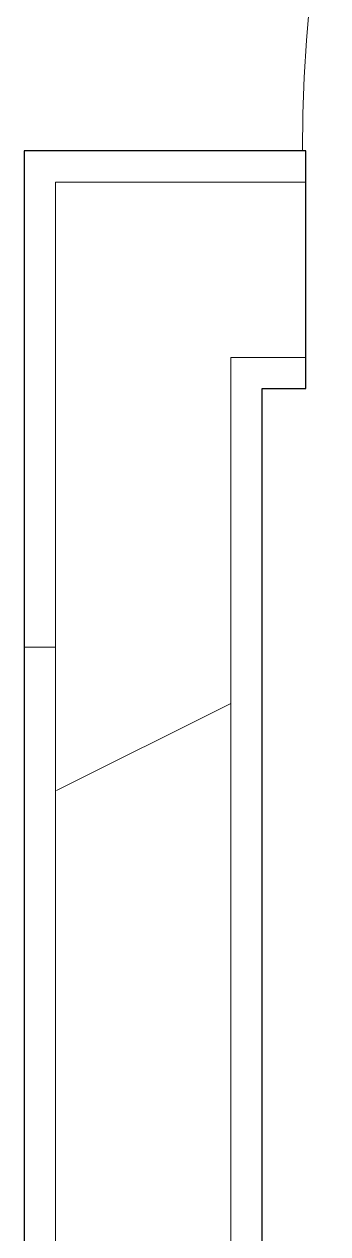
# Model space of a CAD drawing. Header units: inches. Extents: x -10205 to 13964, y -460 to 30702.
# Drawn here: x -3254.67 to -3248.61, y 11293.28 to 11317.45 of the extents above; entities that cross this region are included whole.
import ezdxf

# ---------------------------------------------------------------- set-up
doc = ezdxf.new("R2010")
doc.units = ezdxf.units.IN
doc.header["$MEASUREMENT"] = 0
for name, color, linetype, lineweight in [('0-1', 7, 'Continuous', 5), ('0-4', 7, 'Continuous', 9), ('A-DOOR-3', 7, 'Continuous', 9), ('A-DOOR-4', 250, 'Continuous', 13), ('A-WALL-5', 130, 'Continuous', 25), ('A-WALL-6', 7, 'Continuous', 9), ('A-WALL-PATT-3', 7, 'Continuous', 9), ('A-WALL-PATT-4', 8, 'Continuous', 9)]:
    doc.layers.add(name, color=color, linetype=linetype, lineweight=lineweight)

# ---------------------------------------------------------------- blocks, each defined once
blk = doc.blocks.new('Single-Flush - 30_ x 80_-1420870-SITE PLAN - CAD FILE')
at = {"layer": 'A-DOOR-3'}
blk.add_arc((15, 2.375), 30.067, 93.8141, 180, dxfattribs=at)
at = {"layer": 'A-DOOR-4'}
for p, q in [((13, 2.375), (13, 32.375)), ((15, 32.375), (13, 32.375)), ((15, 2.375), (15, 32.375)), ((15, 2.375), (13, 2.375))]:
    blk.add_line(p, q, dxfattribs=at)
blk = doc.blocks.new('1750 Ox - Unit Layouts_rvt-1-SITE PLAN - CAD FILE')
at = {"layer": 'A-WALL-PATT-3'}
h = blk.add_hatch(dxfattribs=at)
h.set_pattern_fill('FP_2', color=256, style=0, pattern_type=2)
h.set_pattern_definition([(0, (0, 0), (61.44, 15.36), [2.534, -43.546, 2.534, -43.546, -245.76]), (0, (0, 0), (61.44, 15.36), [-92.16, 2.534, -89.626, 2.534, -43.546, -107.52]), (0, (0, 0), (61.44, 15.36), [-230.4, 2.534, -28.186, 2.534, -74.266]), (120, (23.04, 7.68), (-44.02215, 45.5286), [2.534, -43.546, 2.534, -43.546, -245.76]), (120, (23.04, 7.68), (-44.02215, 45.5286), [-92.16, 2.534, -89.626, 2.534, -43.546, -107.52]), (120, (23.04, 7.68), (-44.02215, 45.5286), [-230.4, 2.534, -28.186, 2.534, -74.266]), (240, (30.72, 38.4), (-17.41785, -60.8886), [2.534, -43.546, 2.534, -43.546, -245.76]), (240, (30.72, 38.4), (-17.41785, -60.8886), [-92.16, 2.534, -89.626, 2.534, -43.546, -107.52]), (240, (30.72, 38.4), (-17.41785, -60.8886), [-230.4, 2.534, -28.186, 2.534, -74.266])])
h.paths.add_polyline_path([(-3254.674, 11285.914), (-3254.049, 11285.914), (-3254.049, 11314.914), (-3254.674, 11314.914), (-3254.674, 11310.789)], flags=0)
at = {"layer": 'A-WALL-PATT-4'}
h = blk.add_hatch(dxfattribs=at)
h.set_pattern_fill('FP_4', color=256, style=0, pattern_type=2)
h.set_pattern_definition([(216.87, (12.795, 31.987), (95.9612857, 63.9749714), [15.994, -143.942]), (206.565, (31.987, 22.391), (-31.986981, -31.986924), [35.763, -35.763]), (198.435, (31.987, 6.397), (-63.974746, -31.987128), [20.231, -80.922])])
h.paths.add_polyline_path([(-3250.549, 11284.914), (-3250.549, 11314.289), (-3254.049, 11314.289), (-3253.998, 11285.289), (-3252.136, 11285.289), (-3252.136, 11284.914)], flags=0)
at = {"layer": 'A-WALL-5'}
for p, q in [((-3254.049, 11314.914), (-3254.674, 11314.914)), ((-3254.674, 11314.914), (-3254.674, 11284.914)), ((-3249.924, 11314.914), (-3254.049, 11314.914)), ((-3249.049, 11314.914), (-3249.924, 11314.914)), ((-3249.049, 11310.164), (-3249.049, 11314.914)), ((-3249.924, 11284.914), (-3249.924, 11310.164)), ((-3249.924, 11310.164), (-3249.049, 11310.164))]:
    blk.add_line(p, q, dxfattribs=at)
at = {"layer": 'A-WALL-6'}
for p, q in [((-3254.049, 11314.289), (-3254.049, 11284.914)), ((-3254.049, 11314.289), (-3250.549, 11314.289)), ((-3250.549, 11314.289), (-3249.924, 11314.289)), ((-3249.049, 11314.289), (-3249.924, 11314.289)), ((-3250.549, 11310.789), (-3250.549, 11284.914)), ((-3250.549, 11310.789), (-3249.924, 11310.789)), ((-3249.049, 11310.789), (-3249.924, 11310.789))]:
    blk.add_line(p, q, dxfattribs=at)
at = {"layer": '0-4'}
blk.add_blockref('Single-Flush - 30_ x 80_-1420870-SITE PLAN - CAD FILE', (-3234.049, 11312.539), dxfattribs=at)

msp = doc.modelspace()

# ---------------------------------------------------------------- block references
at = {"layer": '0-1'}
msp.add_blockref('1750 Ox - Unit Layouts_rvt-1-SITE PLAN - CAD FILE', (0, 0), dxfattribs=at)

doc.saveas('drawing.dxf')
